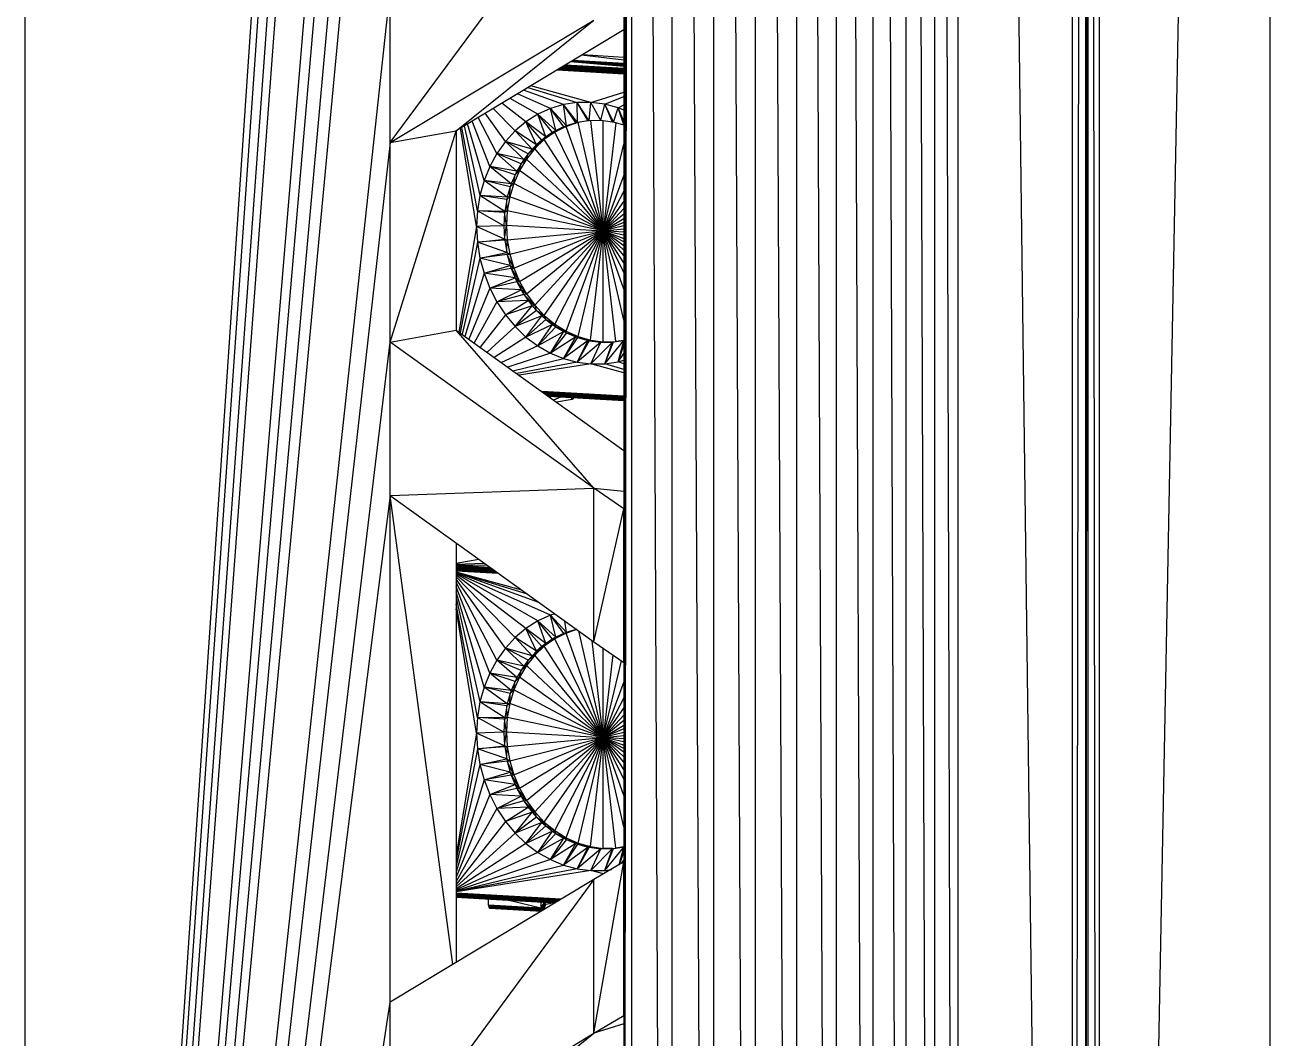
# Model space of a CAD drawing. Header units: millimetres. Extents: x -72 to 40, y 37 to 183.
# Drawn here: x 21.55 to 40.18, y 87.73 to 102.89 of the extents above; entities that cross this region are included whole.
import ezdxf

# ---------------------------------------------------------------- set-up
doc = ezdxf.new("R2010")
doc.units = ezdxf.units.MM
doc.layers.add('Shape2DView002', color=7, linetype='CONTINUOUS')

msp = doc.modelspace()

# ---------------------------------------------------------------- linework, layer by layer
at = {"layer": 'Shape2DView002'}
for p, q in [((40.182, 175.283), (37.622, 40.961)), ((40.182, 41.989), (40.182, 175.283)), ((37.418, 174.194), (37.225, 40.86)), ((37.456, 174.203), (37.418, 40.9)), ((37.418, 174.194), (37.418, 40.9)), ((37.622, 40.961), (37.456, 174.203)), ((37.456, 174.203), (37.456, 40.909)), ((37.622, 174.255), (37.622, 40.961)), ((37.225, 40.86), (37.225, 174.154)), ((35.516, 40.551), (35.516, 173.845)), ((37.225, 40.86), (35.516, 173.845)), ((30.514, 72.911), (30.632, 173.663)), ((30.632, 173.663), (30.514, 75.21)), ((30.632, 173.663), (30.514, 78.194)), ((30.632, 173.663), (30.514, 80.492)), ((30.632, 173.663), (30.514, 88.071)), ((30.632, 173.663), (30.514, 90.369)), ((30.632, 173.663), (30.514, 93.354)), ((30.632, 173.663), (30.514, 95.652)), ((30.632, 40.369), (30.632, 173.663)), ((31.235, 40.352), (30.632, 173.663)), ((31.235, 40.352), (31.235, 173.646)), ((31.858, 40.344), (31.235, 173.646)), ((31.858, 40.344), (31.858, 173.638)), ((32.485, 40.346), (31.858, 173.638)), ((32.485, 40.346), (32.485, 173.64)), ((33.102, 40.358), (32.485, 173.64)), ((33.102, 40.358), (33.102, 173.652)), ((33.692, 40.38), (33.102, 173.652)), ((33.692, 40.38), (33.692, 173.674)), ((34.241, 40.411), (33.692, 173.674)), ((34.241, 40.411), (34.241, 173.705)), ((34.736, 40.451), (34.241, 173.705)), ((34.736, 40.451), (34.736, 173.745)), ((35.165, 40.498), (34.736, 173.745)), ((35.165, 40.498), (35.165, 173.792)), ((35.516, 40.551), (35.165, 173.792)), ((21.552, 161.751), (21.552, 52.828)), ((21.552, 52.828), (27.019, 133.751)), ((21.552, 52.828), (27.019, 131.452)), ((21.552, 52.828), (27.019, 128.468)), ((27.019, 126.17), (21.552, 52.828)), ((27.019, 118.591), (21.552, 52.828)), ((27.019, 116.293), (21.552, 52.828)), ((21.552, 52.828), (27.019, 113.308)), ((21.552, 52.828), (27.019, 111.01)), ((27.019, 101.133), (30.064, 105.264)), ((21.552, 52.828), (27.019, 103.431)), ((27.019, 101.133), (27.019, 103.431)), ((30.514, 103.231), (30.514, 95.652)), ((27.019, 101.133), (30.064, 102.966)), ((28.006, 101.311), (30.064, 102.966)), ((30.514, 102.821), (28.006, 101.311)), ((29.611, 102.278), (30.514, 102.225)), ((29.614, 102.279), (30.514, 102.226)), ((29.619, 102.283), (30.514, 102.232)), ((29.622, 102.284), (30.514, 102.233)), ((29.624, 102.286), (30.514, 102.233)), ((29.629, 102.288), (30.514, 102.238)), ((29.631, 102.29), (30.514, 102.238)), ((29.632, 102.291), (30.514, 102.239)), ((29.636, 102.293), (30.514, 102.242)), ((29.637, 102.293), (30.514, 102.242)), ((29.638, 102.294), (30.514, 102.243)), ((29.64, 102.295), (30.514, 102.245)), ((29.64, 102.295), (30.514, 102.244)), ((30.514, 102.269), (29.714, 102.34)), ((30.514, 102.286), (29.723, 102.345)), ((29.734, 102.352), (30.514, 102.307)), ((30.514, 102.311), (29.748, 102.36)), ((30.514, 102.318), (29.752, 102.363)), ((30.514, 102.368), (29.881, 102.44)), ((29.895, 102.449), (30.514, 102.413)), ((29.514, 102.219), (30.514, 102.161)), ((29.523, 102.225), (30.514, 102.17)), ((29.532, 102.23), (30.514, 102.173)), ((29.54, 102.235), (30.514, 102.182)), ((29.55, 102.241), (30.514, 102.185)), ((29.558, 102.246), (30.514, 102.193)), ((29.567, 102.251), (30.514, 102.196)), ((29.575, 102.256), (30.514, 102.204)), ((29.583, 102.261), (30.514, 102.207)), ((29.59, 102.265), (30.514, 102.214)), ((29.598, 102.27), (30.514, 102.217)), ((29.604, 102.274), (30.514, 102.223)), ((29.611, 101.701), (29.011, 101.917)), ((29.078, 101.957), (29.814, 101.732)), ((30.021, 101.734), (29.119, 101.981)), ((29.049, 101.444), (28.686, 101.721)), ((29.226, 101.556), (28.81, 101.795)), ((29.414, 101.642), (28.921, 101.862)), ((29.814, 101.732), (29.611, 101.701)), ((30.021, 101.734), (29.814, 101.732)), ((29.822, 101.434), (29.814, 101.732)), ((29.979, 101.459), (29.814, 101.732)), ((29.994, 101.46), (29.814, 101.732)), ((29.994, 101.46), (30.021, 101.734)), ((30.021, 101.734), (30.514, 101.886)), ((30.169, 101.462), (30.021, 101.734)), ((30.227, 101.708), (30.021, 101.734)), ((30.227, 101.708), (30.514, 101.821)), ((28.74, 101.149), (28.439, 101.572)), ((28.886, 101.308), (28.559, 101.645)), ((29.226, 101.556), (29.049, 101.444)), ((29.414, 101.642), (29.226, 101.556)), ((29.345, 101.217), (29.226, 101.556)), ((29.444, 101.282), (29.226, 101.556)), ((29.495, 101.312), (29.226, 101.556)), ((29.611, 101.701), (29.414, 101.642)), ((29.495, 101.312), (29.414, 101.642)), ((29.614, 101.368), (29.414, 101.642)), ((29.654, 101.384), (29.414, 101.642)), ((29.654, 101.384), (29.611, 101.701)), ((29.793, 101.428), (29.611, 101.701)), ((29.822, 101.434), (29.611, 101.701)), ((30.169, 101.462), (30.227, 101.708)), ((30.343, 101.44), (30.227, 101.708)), ((30.358, 101.437), (30.227, 101.708)), ((30.43, 101.653), (30.227, 101.708)), ((30.358, 101.437), (30.43, 101.653)), ((30.43, 101.653), (30.514, 101.7)), ((30.514, 101.399), (30.43, 101.653)), ((30.514, 101.455), (30.43, 101.653)), ((30.514, 101.619), (30.43, 101.653)), ((28.31, 99.877), (28.069, 101.349)), ((28.322, 100.112), (28.089, 101.361)), ((28.123, 101.382), (28.36, 100.342)), ((28.421, 100.564), (28.174, 101.412)), ((28.506, 100.775), (28.243, 101.454)), ((28.613, 100.971), (28.332, 101.508)), ((29.049, 101.444), (28.886, 101.308)), ((29.207, 101.101), (29.049, 101.444)), ((29.286, 101.171), (29.049, 101.444)), ((29.345, 101.217), (29.049, 101.444)), ((29.651, 101.375), (29.481, 101.289)), ((29.614, 101.368), (29.481, 101.289)), ((29.614, 101.368), (29.495, 101.312)), ((29.654, 101.384), (29.614, 101.368)), ((29.651, 101.375), (29.614, 101.368)), ((29.83, 101.434), (29.651, 101.375)), ((29.651, 101.375), (29.793, 101.428)), ((29.651, 101.375), (29.654, 101.384)), ((30.206, 99.811), (29.651, 101.375)), ((29.793, 101.428), (29.654, 101.384)), ((29.83, 101.434), (29.793, 101.428)), ((29.822, 101.434), (29.793, 101.428)), ((29.979, 101.459), (29.822, 101.434)), ((29.83, 101.434), (29.822, 101.434)), ((29.944, 101.454), (29.83, 101.434)), ((30.206, 99.811), (29.83, 101.434)), ((29.994, 101.46), (29.979, 101.459)), ((30.169, 101.462), (29.994, 101.46)), ((30.206, 99.811), (30.017, 101.461)), ((30.343, 101.44), (30.169, 101.462)), ((30.206, 99.811), (30.206, 101.458)), ((30.393, 101.428), (30.206, 99.811)), ((30.358, 101.437), (30.343, 101.44)), ((30.514, 101.394), (30.358, 101.437)), ((27.019, 101.133), (28.006, 101.311)), ((27.019, 98.149), (28.006, 101.311)), ((28.006, 101.311), (28.006, 98.327)), ((28.886, 101.308), (28.74, 101.149)), ((29.143, 101.036), (28.886, 101.308)), ((29.207, 101.101), (28.886, 101.308)), ((29.323, 101.178), (29.18, 101.043)), ((29.286, 101.171), (29.18, 101.043)), ((29.286, 101.171), (29.207, 101.101)), ((29.345, 101.217), (29.286, 101.171)), ((29.323, 101.178), (29.286, 101.171)), ((29.481, 101.289), (29.323, 101.178)), ((29.444, 101.282), (29.323, 101.178)), ((29.323, 101.178), (29.345, 101.217)), ((30.206, 99.811), (29.323, 101.178)), ((29.444, 101.282), (29.345, 101.217)), ((29.495, 101.312), (29.444, 101.282)), ((29.481, 101.289), (29.444, 101.282)), ((29.481, 101.289), (29.495, 101.312)), ((30.206, 99.811), (29.481, 101.289)), ((27.019, 101.133), (21.552, 52.828)), ((27.019, 98.149), (27.019, 101.133)), ((28.74, 101.149), (28.613, 100.971)), ((29.018, 100.881), (28.74, 101.149)), ((29.083, 100.967), (28.74, 101.149)), ((29.143, 101.036), (28.74, 101.149)), ((29.18, 101.043), (29.055, 100.887)), ((29.18, 101.043), (29.083, 100.967)), ((29.143, 101.036), (29.083, 100.967)), ((29.207, 101.101), (29.143, 101.036)), ((29.18, 101.043), (29.143, 101.036)), ((29.18, 101.043), (29.207, 101.101)), ((30.206, 99.811), (29.18, 101.043)), ((30.206, 99.811), (30.514, 101.109)), ((28.613, 100.971), (28.506, 100.775)), ((28.913, 100.706), (28.613, 100.971)), ((28.975, 100.816), (28.613, 100.971)), ((29.018, 100.881), (28.613, 100.971)), ((28.975, 100.816), (28.913, 100.706)), ((29.055, 100.887), (28.95, 100.713)), ((28.95, 100.713), (28.975, 100.816)), ((29.055, 100.887), (28.975, 100.816)), ((29.018, 100.881), (28.975, 100.816)), ((29.083, 100.967), (29.018, 100.881)), ((29.055, 100.887), (29.018, 100.881)), ((29.055, 100.887), (29.083, 100.967)), ((30.206, 99.811), (29.055, 100.887)), ((28.506, 100.775), (28.421, 100.564)), ((28.829, 100.517), (28.506, 100.775)), ((28.885, 100.65), (28.506, 100.775)), ((28.913, 100.706), (28.506, 100.775)), ((28.885, 100.65), (28.829, 100.517)), ((28.95, 100.713), (28.866, 100.523)), ((28.866, 100.523), (28.885, 100.65)), ((28.95, 100.713), (28.885, 100.65)), ((28.913, 100.706), (28.885, 100.65)), ((28.95, 100.713), (28.913, 100.706)), ((30.206, 99.811), (28.95, 100.713)), ((30.514, 100.644), (30.206, 99.811)), ((28.421, 100.564), (28.36, 100.342)), ((28.768, 100.315), (28.421, 100.564)), ((28.813, 100.471), (28.421, 100.564)), ((28.829, 100.517), (28.421, 100.564)), ((28.813, 100.471), (28.768, 100.315)), ((28.866, 100.523), (28.805, 100.322)), ((28.805, 100.322), (28.813, 100.471)), ((28.866, 100.523), (28.813, 100.471)), ((28.829, 100.517), (28.813, 100.471)), ((28.866, 100.523), (28.829, 100.517)), ((30.206, 99.811), (28.866, 100.523)), ((28.36, 100.342), (28.322, 100.112)), ((28.731, 100.104), (28.36, 100.342)), ((28.761, 100.283), (28.36, 100.342)), ((28.768, 100.315), (28.36, 100.342)), ((28.761, 100.283), (28.731, 100.104)), ((28.805, 100.322), (28.761, 100.283)), ((28.768, 100.315), (28.761, 100.283)), ((28.768, 100.111), (28.761, 100.283)), ((28.805, 100.322), (28.768, 100.111)), ((28.805, 100.322), (28.768, 100.315)), ((30.206, 99.811), (28.805, 100.322)), ((30.514, 100.404), (30.206, 99.811)), ((30.206, 99.811), (30.514, 100.253)), ((28.322, 100.112), (28.31, 99.877)), ((28.719, 99.889), (28.322, 100.112)), ((28.729, 100.088), (28.322, 100.112)), ((28.731, 100.104), (28.322, 100.112)), ((28.729, 100.088), (28.719, 99.889)), ((28.768, 100.111), (28.729, 100.088)), ((28.731, 100.104), (28.729, 100.088)), ((28.756, 99.895), (28.729, 100.088)), ((28.768, 100.111), (28.731, 100.104)), ((28.768, 100.111), (28.756, 99.895)), ((30.206, 99.811), (28.768, 100.111)), ((30.514, 100.146), (30.206, 99.811)), ((30.514, 100.064), (30.206, 99.811)), ((28.31, 99.877), (28.046, 98.298)), ((28.719, 99.889), (28.31, 99.877)), ((28.31, 99.877), (28.322, 99.641)), ((28.729, 99.688), (28.31, 99.877)), ((28.756, 99.895), (28.719, 99.889)), ((28.719, 99.889), (28.729, 99.688)), ((28.729, 99.688), (28.756, 99.895)), ((28.756, 99.895), (30.206, 99.811)), ((28.756, 99.895), (28.768, 99.678)), ((30.206, 99.811), (30.514, 99.997)), ((30.514, 99.939), (30.206, 99.811)), ((30.514, 99.888), (30.206, 99.811)), ((28.322, 99.641), (28.729, 99.688)), ((28.731, 99.672), (28.322, 99.641)), ((28.729, 99.688), (28.768, 99.678)), ((28.729, 99.688), (28.731, 99.672)), ((28.731, 99.672), (28.768, 99.678)), ((28.731, 99.672), (28.761, 99.49)), ((28.761, 99.49), (28.768, 99.678)), ((28.768, 99.678), (30.206, 99.811)), ((28.768, 99.678), (28.805, 99.463)), ((28.805, 99.463), (30.206, 99.811)), ((28.866, 99.255), (30.206, 99.811)), ((28.95, 99.055), (30.206, 99.811)), ((29.055, 98.869), (30.206, 99.811)), ((29.18, 98.698), (30.206, 99.811)), ((29.323, 98.547), (30.206, 99.811)), ((29.481, 98.418), (30.206, 99.811)), ((29.651, 98.312), (30.206, 99.811)), ((29.83, 98.232), (30.206, 99.811)), ((30.016, 98.178), (30.206, 99.811)), ((30.206, 99.811), (30.514, 99.84)), ((30.206, 98.153), (30.206, 99.811)), ((30.395, 98.156), (30.206, 99.811)), ((30.206, 99.811), (30.514, 99.699)), ((30.514, 99.747), (30.206, 99.811)), ((30.514, 99.793), (30.206, 99.811)), ((30.206, 99.811), (30.514, 99.523)), ((30.514, 99.59), (30.206, 99.811)), ((30.514, 99.647), (30.206, 99.811)), ((30.206, 99.811), (30.514, 99.182)), ((30.514, 99.334), (30.206, 99.811)), ((30.514, 99.441), (30.206, 99.811)), ((30.514, 98.477), (30.206, 99.811)), ((30.514, 98.942), (30.206, 99.811)), ((28.322, 99.641), (28.063, 98.285)), ((28.322, 99.641), (28.36, 99.406)), ((28.761, 99.49), (28.322, 99.641)), ((28.36, 99.406), (28.761, 99.49)), ((28.761, 99.49), (28.805, 99.463)), ((28.761, 99.49), (28.768, 99.457)), ((28.36, 99.406), (28.093, 98.264)), ((28.768, 99.457), (28.36, 99.406)), ((28.36, 99.406), (28.421, 99.177)), ((28.813, 99.295), (28.36, 99.406)), ((28.768, 99.457), (28.805, 99.463)), ((28.768, 99.457), (28.813, 99.295)), ((28.866, 99.255), (28.768, 99.457)), ((28.805, 99.463), (28.866, 99.255)), ((28.421, 99.177), (28.136, 98.233)), ((28.421, 99.177), (28.813, 99.295)), ((28.829, 99.248), (28.421, 99.177)), ((28.421, 99.177), (28.506, 98.957)), ((28.885, 99.109), (28.421, 99.177)), ((28.813, 99.295), (28.866, 99.255)), ((28.813, 99.295), (28.829, 99.248)), ((28.829, 99.248), (28.866, 99.255)), ((28.829, 99.248), (28.95, 99.055)), ((28.829, 99.248), (28.885, 99.109)), ((28.866, 99.255), (28.95, 99.055)), ((28.506, 98.957), (28.196, 98.191)), ((28.506, 98.957), (28.885, 99.109)), ((28.913, 99.048), (28.506, 98.957)), ((28.506, 98.957), (28.613, 98.748)), ((28.975, 98.932), (28.506, 98.957)), ((28.613, 98.748), (28.975, 98.932)), ((28.885, 99.109), (28.95, 99.055)), ((28.885, 99.109), (28.913, 99.048)), ((28.913, 99.048), (28.95, 99.055)), ((28.913, 99.048), (29.055, 98.869)), ((28.913, 99.048), (28.975, 98.932)), ((28.95, 99.055), (29.055, 98.869)), ((28.975, 98.932), (29.055, 98.869)), ((28.975, 98.932), (29.018, 98.862)), ((28.613, 98.748), (28.272, 98.136)), ((29.018, 98.862), (28.613, 98.748)), ((29.083, 98.768), (28.613, 98.748)), ((28.613, 98.748), (28.74, 98.555)), ((28.74, 98.555), (29.083, 98.768)), ((29.018, 98.862), (29.055, 98.869)), ((29.018, 98.862), (29.18, 98.698)), ((29.018, 98.862), (29.083, 98.768)), ((29.055, 98.869), (29.18, 98.698)), ((29.083, 98.768), (29.18, 98.698)), ((29.083, 98.768), (29.143, 98.692)), ((28.74, 98.555), (28.363, 98.07)), ((29.143, 98.692), (28.74, 98.555)), ((28.74, 98.555), (28.886, 98.379)), ((28.886, 98.379), (29.143, 98.692)), ((29.207, 98.619), (28.886, 98.379)), ((29.143, 98.692), (29.18, 98.698)), ((29.143, 98.692), (29.207, 98.619)), ((29.18, 98.698), (29.323, 98.547)), ((29.207, 98.619), (29.18, 98.698)), ((29.207, 98.619), (29.323, 98.547)), ((29.207, 98.619), (29.286, 98.54)), ((28.886, 98.379), (28.467, 97.996)), ((29.286, 98.54), (28.886, 98.379)), ((28.886, 98.379), (29.049, 98.224)), ((29.049, 98.224), (29.286, 98.54)), ((29.345, 98.488), (29.049, 98.224)), ((29.444, 98.411), (29.049, 98.224)), ((29.226, 98.092), (29.444, 98.411)), ((29.495, 98.376), (29.226, 98.092)), ((29.286, 98.54), (29.323, 98.547)), ((29.286, 98.54), (29.345, 98.488)), ((29.323, 98.547), (29.481, 98.418)), ((29.345, 98.488), (29.323, 98.547)), ((29.345, 98.488), (29.481, 98.418)), ((29.345, 98.488), (29.444, 98.411)), ((29.444, 98.411), (29.481, 98.418)), ((29.444, 98.411), (29.495, 98.376)), ((29.481, 98.418), (29.651, 98.312)), ((29.495, 98.376), (29.481, 98.418)), ((29.495, 98.376), (29.651, 98.312)), ((29.495, 98.376), (29.614, 98.305)), ((27.019, 98.149), (28.006, 98.327)), ((28.006, 98.327), (30.514, 96.525)), ((30.064, 95.962), (28.006, 98.327)), ((29.049, 98.224), (28.575, 97.918)), ((29.049, 98.224), (29.226, 98.092)), ((29.614, 98.305), (29.226, 98.092)), ((29.414, 97.984), (29.614, 98.305)), ((29.654, 98.284), (29.414, 97.984)), ((29.793, 98.225), (29.414, 97.984)), ((29.611, 97.902), (29.793, 98.225)), ((29.822, 98.215), (29.611, 97.902)), ((29.614, 98.305), (29.651, 98.312)), ((29.614, 98.305), (29.654, 98.284)), ((29.651, 98.312), (29.83, 98.232)), ((29.654, 98.284), (29.651, 98.312)), ((29.654, 98.284), (29.83, 98.232)), ((29.654, 98.284), (29.793, 98.225)), ((29.793, 98.225), (29.83, 98.232)), ((29.793, 98.225), (29.822, 98.215)), ((29.822, 98.215), (29.83, 98.232)), ((29.822, 98.215), (30.016, 98.178)), ((29.822, 98.215), (29.979, 98.172)), ((29.83, 98.232), (30.016, 98.178)), ((29.979, 98.172), (30.016, 98.178)), ((29.994, 98.169), (30.016, 98.178)), ((30.016, 98.178), (30.206, 98.153)), ((21.552, 52.828), (27.019, 98.149)), ((27.019, 95.85), (27.019, 98.149)), ((30.064, 95.962), (27.019, 98.149)), ((29.226, 98.092), (28.681, 97.842)), ((29.226, 98.092), (29.414, 97.984)), ((29.979, 98.172), (29.611, 97.902)), ((29.814, 97.848), (29.979, 98.172)), ((29.994, 98.169), (29.814, 97.848)), ((30.169, 98.147), (29.814, 97.848)), ((29.979, 98.172), (29.994, 98.169)), ((29.994, 98.169), (30.206, 98.153)), ((29.994, 98.169), (30.169, 98.147)), ((30.343, 98.148), (30.021, 97.821)), ((30.021, 97.821), (30.169, 98.147)), ((30.169, 98.147), (30.206, 98.153)), ((30.169, 98.147), (30.343, 98.148)), ((30.206, 98.153), (30.395, 98.156)), ((30.343, 98.148), (30.206, 98.153)), ((30.227, 97.824), (30.514, 98.173)), ((30.227, 97.824), (30.358, 98.15)), ((30.227, 97.824), (30.343, 98.148)), ((30.343, 98.148), (30.395, 98.156)), ((30.343, 98.148), (30.358, 98.15)), ((30.358, 98.15), (30.514, 98.174)), ((30.358, 98.15), (30.395, 98.156)), ((30.395, 98.156), (30.514, 98.177)), ((30.514, 98.174), (30.395, 98.156)), ((30.43, 97.854), (30.514, 98.169)), ((30.43, 97.854), (30.514, 98.095)), ((29.414, 97.984), (28.776, 97.773)), ((28.854, 97.718), (29.611, 97.902)), ((29.814, 97.848), (28.911, 97.677)), ((30.021, 97.821), (28.946, 97.652)), ((29.414, 97.984), (29.611, 97.902)), ((29.611, 97.902), (29.814, 97.848)), ((29.814, 97.848), (30.021, 97.821)), ((30.021, 97.821), (30.227, 97.824)), ((30.514, 97.686), (30.021, 97.821)), ((30.227, 97.824), (30.43, 97.854)), ((30.514, 97.736), (30.227, 97.824)), ((30.43, 97.854), (30.514, 97.977)), ((30.43, 97.854), (30.514, 97.879)), ((30.514, 97.824), (30.43, 97.854)), ((30.514, 97.337), (29.285, 97.408)), ((30.514, 97.332), (29.296, 97.4)), ((30.514, 97.325), (29.302, 97.396)), ((30.514, 97.321), (29.313, 97.388)), ((30.514, 97.314), (29.319, 97.384)), ((30.514, 97.31), (29.329, 97.376)), ((30.514, 97.304), (29.334, 97.372)), ((30.514, 97.3), (29.344, 97.366)), ((30.514, 97.295), (29.348, 97.362)), ((30.514, 97.292), (29.356, 97.357)), ((30.514, 97.287), (29.361, 97.354)), ((30.514, 97.284), (29.367, 97.349)), ((30.514, 97.28), (29.371, 97.347)), ((30.514, 97.279), (29.373, 97.345)), ((30.514, 97.277), (29.375, 97.344)), ((30.514, 97.277), (29.377, 97.342)), ((30.514, 97.275), (29.378, 97.341)), ((30.514, 97.274), (29.38, 97.34)), ((30.514, 97.273), (29.381, 97.339)), ((30.514, 97.273), (29.382, 97.338)), ((30.514, 97.272), (29.383, 97.338)), ((30.514, 97.271), (29.384, 97.337)), ((30.514, 97.272), (29.384, 97.337)), ((30.514, 97.271), (29.385, 97.336)), ((30.514, 97.271), (29.385, 97.336)), ((30.514, 97.271), (29.385, 97.336)), ((30.514, 97.271), (29.385, 97.336)), ((29.396, 97.328), (29.428, 97.334)), ((29.564, 97.326), (29.461, 97.281)), ((29.741, 97.291), (29.507, 97.248)), ((29.741, 97.291), (29.728, 97.316)), ((29.741, 97.291), (29.729, 97.316)), ((29.741, 97.291), (29.73, 97.316)), ((29.741, 97.291), (29.732, 97.316)), ((29.741, 97.291), (29.733, 97.316)), ((29.745, 97.292), (29.736, 97.316)), ((29.745, 97.292), (29.737, 97.316)), ((29.749, 97.295), (29.741, 97.315)), ((29.745, 97.292), (29.741, 97.291)), ((29.745, 97.315), (29.753, 97.298)), ((29.749, 97.295), (29.745, 97.292)), ((29.753, 97.298), (29.749, 97.295)), ((29.756, 97.303), (29.75, 97.315)), ((29.756, 97.303), (29.753, 97.298)), ((29.759, 97.309), (29.756, 97.315)), ((29.759, 97.309), (29.756, 97.303)), ((29.761, 97.314), (29.759, 97.309)), ((27.019, 95.85), (30.064, 95.962)), ((30.064, 93.663), (30.064, 95.962)), ((30.514, 95.652), (30.064, 95.962)), ((30.064, 95.962), (30.514, 95.919)), ((27.019, 95.85), (21.552, 52.828)), ((27.019, 88.272), (27.019, 95.85)), ((27.019, 95.85), (30.064, 93.663)), ((27.954, 88.835), (27.019, 95.85)), ((30.064, 93.663), (30.514, 95.652)), ((30.514, 93.354), (30.514, 95.652)), ((28.006, 95.141), (28.006, 88.866)), ((28.006, 94.84), (28.341, 94.901)), ((28.006, 94.823), (28.423, 94.841)), ((28.006, 94.816), (28.467, 94.81)), ((28.006, 94.811), (28.507, 94.782)), ((28.006, 94.81), (28.508, 94.781)), ((28.006, 94.81), (28.509, 94.78)), ((28.006, 94.808), (28.51, 94.779)), ((28.006, 94.807), (28.512, 94.777)), ((28.006, 94.806), (28.514, 94.777)), ((28.006, 94.804), (28.516, 94.775)), ((28.006, 94.802), (28.52, 94.772)), ((28.006, 94.801), (28.521, 94.771)), ((28.006, 94.798), (28.525, 94.768)), ((28.006, 94.795), (28.529, 94.765)), ((28.006, 94.795), (28.532, 94.764)), ((28.006, 94.791), (28.536, 94.76)), ((28.006, 94.783), (28.547, 94.753)), ((28.006, 94.783), (28.549, 94.751)), ((28.006, 94.773), (28.561, 94.742)), ((28.006, 94.773), (28.564, 94.74)), ((28.006, 94.762), (28.577, 94.731)), ((28.006, 94.762), (28.58, 94.729)), ((28.006, 94.751), (28.594, 94.719)), ((28.006, 94.751), (28.598, 94.716)), ((28.006, 94.739), (28.612, 94.706)), ((28.006, 94.739), (28.615, 94.704)), ((28.006, 94.728), (28.629, 94.693)), ((28.006, 94.727), (28.633, 94.691)), ((28.985, 94.438), (28.006, 94.707)), ((28.006, 94.704), (29.065, 94.381)), ((29.24, 94.254), (28.006, 94.699)), ((29.414, 94.062), (28.006, 94.691)), ((29.226, 93.976), (28.006, 94.678)), ((29.049, 93.864), (28.006, 94.661)), ((28.886, 93.728), (28.006, 94.635)), ((28.74, 93.57), (28.006, 94.6)), ((28.613, 93.391), (28.006, 94.552)), ((28.506, 93.195), (28.006, 94.488)), ((28.421, 92.985), (28.006, 94.409)), ((28.006, 94.318), (28.36, 92.763)), ((28.322, 92.532), (28.006, 94.227)), ((28.31, 92.297), (28.006, 94.155)), ((29.48, 94.082), (29.414, 94.062)), ((29.226, 93.976), (29.049, 93.864)), ((29.414, 94.062), (29.226, 93.976)), ((29.345, 93.637), (29.226, 93.976)), ((29.444, 93.702), (29.226, 93.976)), ((29.495, 93.732), (29.226, 93.976)), ((29.495, 93.732), (29.414, 94.062)), ((29.614, 93.789), (29.414, 94.062)), ((29.654, 93.805), (29.414, 94.062)), ((29.654, 93.805), (29.631, 93.974)), ((28.886, 93.728), (28.74, 93.57)), ((29.049, 93.864), (28.886, 93.728)), ((29.143, 93.456), (28.886, 93.728)), ((29.207, 93.521), (28.886, 93.728)), ((29.207, 93.521), (29.049, 93.864)), ((29.286, 93.591), (29.049, 93.864)), ((29.345, 93.637), (29.049, 93.864)), ((29.481, 93.709), (29.323, 93.598)), ((29.495, 93.732), (29.444, 93.702)), ((29.481, 93.709), (29.444, 93.702)), ((29.651, 93.795), (29.481, 93.709)), ((29.614, 93.789), (29.481, 93.709)), ((29.481, 93.709), (29.495, 93.732)), ((30.206, 92.231), (29.481, 93.709)), ((29.614, 93.789), (29.495, 93.732)), ((29.654, 93.805), (29.614, 93.789)), ((29.651, 93.795), (29.614, 93.789)), ((29.651, 93.795), (29.793, 93.848)), ((29.808, 93.847), (29.651, 93.795)), ((29.651, 93.795), (29.654, 93.805)), ((30.206, 92.231), (29.651, 93.795)), ((29.793, 93.848), (29.654, 93.805)), ((29.793, 93.848), (29.781, 93.866)), ((29.804, 93.85), (29.793, 93.848)), ((29.803, 93.85), (29.793, 93.848)), ((30.206, 92.231), (29.837, 93.826)), ((28.74, 93.57), (28.613, 93.391)), ((29.018, 93.301), (28.74, 93.57)), ((29.083, 93.387), (28.74, 93.57)), ((29.143, 93.456), (28.74, 93.57)), ((29.207, 93.521), (29.143, 93.456)), ((29.323, 93.598), (29.18, 93.463)), ((29.286, 93.591), (29.18, 93.463)), ((29.18, 93.463), (29.207, 93.521)), ((29.286, 93.591), (29.207, 93.521)), ((29.345, 93.637), (29.286, 93.591)), ((29.323, 93.598), (29.286, 93.591)), ((29.444, 93.702), (29.323, 93.598)), ((29.323, 93.598), (29.345, 93.637)), ((30.206, 92.231), (29.323, 93.598)), ((29.444, 93.702), (29.345, 93.637)), ((30.206, 92.231), (30.04, 93.68)), ((30.064, 93.663), (30.514, 93.354)), ((30.206, 92.231), (30.206, 93.566)), ((28.613, 93.391), (28.506, 93.195)), ((28.913, 93.127), (28.613, 93.391)), ((28.975, 93.236), (28.613, 93.391)), ((29.018, 93.301), (28.613, 93.391)), ((29.083, 93.387), (29.018, 93.301)), ((29.18, 93.463), (29.055, 93.307)), ((29.055, 93.307), (29.083, 93.387)), ((29.18, 93.463), (29.083, 93.387)), ((29.143, 93.456), (29.083, 93.387)), ((29.18, 93.463), (29.143, 93.456)), ((30.206, 92.231), (29.18, 93.463)), ((30.349, 93.467), (30.206, 92.231)), ((30.206, 92.231), (30.478, 93.378)), ((30.514, 93.354), (30.514, 90.369)), ((28.506, 93.195), (28.421, 92.985)), ((28.829, 92.937), (28.506, 93.195)), ((28.885, 93.07), (28.506, 93.195)), ((28.913, 93.127), (28.506, 93.195)), ((28.975, 93.236), (28.913, 93.127)), ((29.055, 93.307), (28.95, 93.133)), ((28.95, 93.133), (28.975, 93.236)), ((29.055, 93.307), (28.975, 93.236)), ((29.018, 93.301), (28.975, 93.236)), ((29.055, 93.307), (29.018, 93.301)), ((30.206, 92.231), (29.055, 93.307)), ((28.421, 92.985), (28.36, 92.763)), ((28.768, 92.735), (28.421, 92.985)), ((28.813, 92.891), (28.421, 92.985)), ((28.829, 92.937), (28.421, 92.985)), ((28.885, 93.07), (28.829, 92.937)), ((28.95, 93.133), (28.866, 92.944)), ((28.866, 92.944), (28.885, 93.07)), ((28.95, 93.133), (28.885, 93.07)), ((28.913, 93.127), (28.885, 93.07)), ((28.95, 93.133), (28.913, 93.127)), ((30.206, 92.231), (28.95, 93.133)), ((30.514, 93.065), (30.206, 92.231)), ((28.813, 92.891), (28.768, 92.735)), ((28.866, 92.944), (28.805, 92.742)), ((28.805, 92.742), (28.813, 92.891)), ((28.866, 92.944), (28.813, 92.891)), ((28.829, 92.937), (28.813, 92.891)), ((28.866, 92.944), (28.829, 92.937)), ((30.206, 92.231), (28.866, 92.944)), ((30.514, 92.824), (30.206, 92.231)), ((28.36, 92.763), (28.322, 92.532)), ((28.731, 92.525), (28.36, 92.763)), ((28.761, 92.703), (28.36, 92.763)), ((28.768, 92.735), (28.36, 92.763)), ((28.761, 92.703), (28.731, 92.525)), ((28.805, 92.742), (28.761, 92.703)), ((28.768, 92.735), (28.761, 92.703)), ((28.768, 92.531), (28.761, 92.703)), ((28.805, 92.742), (28.768, 92.531)), ((28.805, 92.742), (28.768, 92.735)), ((30.206, 92.231), (28.805, 92.742)), ((30.206, 92.231), (30.514, 92.673)), ((28.322, 92.532), (28.31, 92.297)), ((28.719, 92.309), (28.322, 92.532)), ((28.729, 92.508), (28.322, 92.532)), ((28.731, 92.525), (28.322, 92.532)), ((28.729, 92.508), (28.719, 92.309)), ((28.768, 92.531), (28.729, 92.508)), ((28.731, 92.525), (28.729, 92.508)), ((28.756, 92.316), (28.729, 92.508)), ((28.768, 92.531), (28.731, 92.525)), ((28.768, 92.531), (28.756, 92.316)), ((30.206, 92.231), (28.768, 92.531)), ((30.514, 92.566), (30.206, 92.231)), ((30.514, 92.484), (30.206, 92.231)), ((30.206, 92.231), (30.514, 92.417)), ((28.31, 92.297), (28.006, 90.474)), ((28.719, 92.309), (28.31, 92.297)), ((28.31, 92.297), (28.322, 92.061)), ((28.729, 92.108), (28.31, 92.297)), ((28.756, 92.316), (28.719, 92.309)), ((28.719, 92.309), (28.729, 92.108)), ((28.729, 92.108), (28.756, 92.316)), ((28.756, 92.316), (30.206, 92.231)), ((28.756, 92.316), (28.768, 92.098)), ((28.768, 92.098), (30.206, 92.231)), ((28.805, 91.884), (30.206, 92.231)), ((28.866, 91.675), (30.206, 92.231)), ((28.95, 91.475), (30.206, 92.231)), ((29.055, 91.289), (30.206, 92.231)), ((29.18, 91.119), (30.206, 92.231)), ((29.323, 90.967), (30.206, 92.231)), ((29.481, 90.838), (30.206, 92.231)), ((29.651, 90.732), (30.206, 92.231)), ((29.83, 90.652), (30.206, 92.231)), ((30.016, 90.599), (30.206, 92.231)), ((30.514, 92.359), (30.206, 92.231)), ((30.514, 92.308), (30.206, 92.231)), ((30.206, 92.231), (30.514, 92.26)), ((30.206, 90.573), (30.206, 92.231)), ((30.395, 90.577), (30.206, 92.231)), ((30.206, 92.231), (30.514, 92.119)), ((30.514, 92.167), (30.206, 92.231)), ((30.514, 92.213), (30.206, 92.231)), ((30.206, 92.231), (30.514, 91.943)), ((30.514, 92.01), (30.206, 92.231)), ((30.514, 92.067), (30.206, 92.231)), ((30.206, 92.231), (30.514, 91.603)), ((30.514, 91.754), (30.206, 92.231)), ((30.514, 91.861), (30.206, 92.231)), ((30.514, 90.897), (30.206, 92.231)), ((30.514, 91.362), (30.206, 92.231)), ((28.322, 92.061), (28.006, 90.403)), ((28.322, 92.061), (28.729, 92.108)), ((28.731, 92.092), (28.322, 92.061)), ((28.322, 92.061), (28.36, 91.826)), ((28.761, 91.91), (28.322, 92.061)), ((28.729, 92.108), (28.768, 92.098)), ((28.729, 92.108), (28.731, 92.092)), ((28.731, 92.092), (28.768, 92.098)), ((28.731, 92.092), (28.761, 91.91)), ((28.761, 91.91), (28.768, 92.098)), ((28.768, 92.098), (28.805, 91.884)), ((28.36, 91.826), (28.761, 91.91)), ((28.768, 91.877), (28.36, 91.826)), ((28.761, 91.91), (28.805, 91.884)), ((28.761, 91.91), (28.768, 91.877)), ((28.768, 91.877), (28.805, 91.884)), ((28.768, 91.877), (28.813, 91.715)), ((28.866, 91.675), (28.768, 91.877)), ((28.805, 91.884), (28.866, 91.675)), ((28.36, 91.826), (28.006, 90.312)), ((28.36, 91.826), (28.421, 91.597)), ((28.813, 91.715), (28.36, 91.826)), ((28.421, 91.597), (28.813, 91.715)), ((28.829, 91.668), (28.421, 91.597)), ((28.813, 91.715), (28.866, 91.675)), ((28.813, 91.715), (28.829, 91.668)), ((28.829, 91.668), (28.866, 91.675)), ((28.829, 91.668), (28.95, 91.475)), ((28.829, 91.668), (28.885, 91.529)), ((28.866, 91.675), (28.95, 91.475)), ((28.421, 91.597), (28.006, 90.221)), ((28.421, 91.597), (28.506, 91.377)), ((28.885, 91.529), (28.421, 91.597)), ((28.506, 91.377), (28.885, 91.529)), ((28.885, 91.529), (28.95, 91.475)), ((28.885, 91.529), (28.913, 91.469)), ((28.913, 91.469), (28.95, 91.475)), ((28.95, 91.475), (29.055, 91.289)), ((28.506, 91.377), (28.006, 90.142)), ((28.913, 91.469), (28.506, 91.377)), ((28.506, 91.377), (28.613, 91.168)), ((28.975, 91.352), (28.506, 91.377)), ((28.613, 91.168), (28.975, 91.352)), ((28.913, 91.469), (29.055, 91.289)), ((28.913, 91.469), (28.975, 91.352)), ((28.975, 91.352), (29.055, 91.289)), ((28.975, 91.352), (29.018, 91.282)), ((29.018, 91.282), (29.055, 91.289)), ((29.055, 91.289), (29.18, 91.119)), ((28.613, 91.168), (28.006, 90.078)), ((29.018, 91.282), (28.613, 91.168)), ((29.083, 91.188), (28.613, 91.168)), ((28.613, 91.168), (28.74, 90.975)), ((28.74, 90.975), (29.083, 91.188)), ((29.143, 91.112), (28.74, 90.975)), ((28.886, 90.799), (29.143, 91.112)), ((29.018, 91.282), (29.18, 91.119)), ((29.018, 91.282), (29.083, 91.188)), ((29.083, 91.188), (29.18, 91.119)), ((29.083, 91.188), (29.143, 91.112)), ((29.143, 91.112), (29.18, 91.119)), ((29.143, 91.112), (29.207, 91.04)), ((29.18, 91.119), (29.323, 90.967)), ((29.207, 91.04), (29.18, 91.119)), ((28.74, 90.975), (28.006, 90.03)), ((28.74, 90.975), (28.886, 90.799)), ((29.207, 91.04), (28.886, 90.799)), ((29.286, 90.961), (28.886, 90.799)), ((29.049, 90.644), (29.286, 90.961)), ((29.207, 91.04), (29.323, 90.967)), ((29.207, 91.04), (29.286, 90.961)), ((29.286, 90.961), (29.323, 90.967)), ((29.286, 90.961), (29.345, 90.908)), ((29.323, 90.967), (29.481, 90.838)), ((29.345, 90.908), (29.323, 90.967)), ((28.886, 90.799), (28.006, 89.995)), ((28.886, 90.799), (29.049, 90.644)), ((29.345, 90.908), (29.049, 90.644)), ((29.444, 90.831), (29.049, 90.644)), ((29.226, 90.512), (29.444, 90.831)), ((29.495, 90.796), (29.226, 90.512)), ((29.345, 90.908), (29.481, 90.838)), ((29.345, 90.908), (29.444, 90.831)), ((29.444, 90.831), (29.481, 90.838)), ((29.444, 90.831), (29.495, 90.796)), ((29.481, 90.838), (29.651, 90.732)), ((29.495, 90.796), (29.481, 90.838)), ((29.495, 90.796), (29.651, 90.732)), ((29.495, 90.796), (29.614, 90.725)), ((29.614, 90.725), (29.651, 90.732)), ((29.651, 90.732), (29.83, 90.652)), ((29.654, 90.704), (29.651, 90.732)), ((29.049, 90.644), (28.006, 89.969)), ((29.049, 90.644), (29.226, 90.512)), ((29.614, 90.725), (29.226, 90.512)), ((29.414, 90.404), (29.614, 90.725)), ((29.654, 90.704), (29.414, 90.404)), ((29.793, 90.645), (29.414, 90.404)), ((29.611, 90.322), (29.793, 90.645)), ((29.822, 90.635), (29.611, 90.322)), ((29.979, 90.592), (29.611, 90.322)), ((29.614, 90.725), (29.654, 90.704)), ((29.654, 90.704), (29.83, 90.652)), ((29.654, 90.704), (29.793, 90.645)), ((29.793, 90.645), (29.83, 90.652)), ((29.793, 90.645), (29.822, 90.635)), ((29.814, 90.268), (29.979, 90.592)), ((29.994, 90.589), (29.814, 90.268)), ((30.169, 90.567), (29.814, 90.268)), ((29.822, 90.635), (29.83, 90.652)), ((29.822, 90.635), (30.016, 90.599)), ((29.822, 90.635), (29.979, 90.592)), ((29.83, 90.652), (30.016, 90.599)), ((29.979, 90.592), (30.016, 90.599)), ((29.979, 90.592), (29.994, 90.589)), ((29.994, 90.589), (30.016, 90.599)), ((29.994, 90.589), (30.206, 90.573)), ((29.994, 90.589), (30.169, 90.567)), ((30.016, 90.599), (30.206, 90.573)), ((30.343, 90.569), (30.021, 90.242)), ((30.021, 90.242), (30.169, 90.567)), ((30.169, 90.567), (30.206, 90.573)), ((30.169, 90.567), (30.343, 90.569)), ((30.206, 90.573), (30.395, 90.577)), ((30.343, 90.569), (30.206, 90.573)), ((30.227, 90.244), (30.514, 90.593)), ((30.227, 90.244), (30.358, 90.57)), ((30.227, 90.244), (30.343, 90.569)), ((30.343, 90.569), (30.395, 90.577)), ((30.343, 90.569), (30.358, 90.57)), ((30.358, 90.57), (30.514, 90.594)), ((30.358, 90.57), (30.395, 90.577)), ((30.395, 90.577), (30.514, 90.597)), ((30.514, 90.594), (30.395, 90.577)), ((30.444, 90.328), (30.514, 90.589)), ((29.226, 90.512), (28.006, 89.952)), ((29.414, 90.404), (28.006, 89.939)), ((29.226, 90.512), (29.414, 90.404)), ((29.414, 90.404), (29.611, 90.322)), ((30.064, 87.806), (30.514, 90.369)), ((30.514, 90.369), (30.064, 90.105)), ((30.45, 90.332), (30.514, 90.516)), ((30.482, 90.35), (30.514, 90.397)), ((30.514, 88.071), (30.514, 90.369)), ((28.006, 89.931), (29.611, 90.322)), ((29.814, 90.268), (28.006, 89.926)), ((30.021, 90.242), (28.006, 89.923)), ((29.611, 90.322), (29.814, 90.268)), ((29.814, 90.268), (30.021, 90.242)), ((30.021, 90.242), (30.227, 90.244)), ((30.209, 90.19), (30.021, 90.242)), ((30.227, 90.244), (30.326, 90.259)), ((30.275, 90.229), (30.227, 90.244)), ((30.064, 90.105), (27.019, 85.973)), ((30.064, 90.105), (27.019, 88.272)), ((30.064, 87.806), (30.064, 90.105)), ((29.576, 89.811), (28.006, 89.903)), ((29.559, 89.801), (28.006, 89.891)), ((29.566, 89.805), (28.006, 89.891)), ((29.542, 89.791), (28.006, 89.88)), ((29.549, 89.795), (28.006, 89.88)), ((29.527, 89.781), (28.006, 89.87)), ((29.533, 89.785), (28.006, 89.87)), ((29.513, 89.773), (28.006, 89.861)), ((29.518, 89.776), (28.006, 89.861)), ((29.5, 89.766), (28.006, 89.853)), ((29.505, 89.768), (28.006, 89.853)), ((29.491, 89.76), (28.006, 89.846)), ((29.494, 89.762), (28.006, 89.846)), ((29.487, 89.757), (28.006, 89.843)), ((29.488, 89.758), (28.006, 89.843)), ((29.483, 89.755), (28.006, 89.841)), ((29.484, 89.756), (28.006, 89.841)), ((29.48, 89.754), (28.006, 89.839)), ((29.481, 89.754), (28.006, 89.839)), ((29.478, 89.752), (28.006, 89.838)), ((29.479, 89.753), (28.006, 89.838)), ((29.476, 89.751), (28.006, 89.837)), ((29.476, 89.751), (28.006, 89.837)), ((29.477, 89.751), (28.006, 89.837)), ((29.477, 89.752), (28.006, 89.837)), ((28.49, 89.721), (28.49, 89.808)), ((28.49, 89.721), (28.49, 89.714)), ((29.273, 89.676), (28.49, 89.721)), ((28.49, 89.714), (29.273, 89.676)), ((28.49, 89.714), (28.491, 89.706)), ((29.273, 89.668), (28.49, 89.714)), ((28.491, 89.706), (29.273, 89.668)), ((28.491, 89.706), (28.493, 89.699)), ((29.274, 89.661), (28.491, 89.706)), ((28.493, 89.699), (29.274, 89.661)), ((28.493, 89.699), (28.495, 89.693)), ((29.275, 89.654), (28.493, 89.699)), ((28.495, 89.693), (29.275, 89.654)), ((28.495, 89.693), (28.497, 89.688)), ((29.277, 89.648), (28.495, 89.693)), ((28.497, 89.688), (29.277, 89.648)), ((28.497, 89.688), (28.5, 89.683)), ((29.28, 89.642), (28.497, 89.688)), ((28.5, 89.683), (29.28, 89.642)), ((28.5, 89.683), (28.503, 89.68)), ((29.283, 89.638), (28.5, 89.683)), ((28.503, 89.68), (29.283, 89.638)), ((28.503, 89.68), (28.507, 89.677)), ((29.282, 89.634), (28.503, 89.68)), ((28.507, 89.677), (29.282, 89.634)), ((28.507, 89.677), (28.511, 89.676)), ((29.279, 89.632), (28.507, 89.677)), ((28.511, 89.676), (29.279, 89.632)), ((29.278, 89.632), (28.511, 89.676)), ((29.273, 89.676), (28.817, 89.789)), ((29.273, 89.763), (29.273, 89.676)), ((29.273, 89.676), (29.323, 89.76)), ((29.318, 89.76), (29.273, 89.676)), ((29.314, 89.76), (29.273, 89.676)), ((29.273, 89.676), (29.327, 89.756)), ((29.273, 89.668), (29.327, 89.756)), ((29.273, 89.668), (29.329, 89.751)), ((29.273, 89.668), (29.273, 89.676)), ((29.274, 89.661), (29.273, 89.668)), ((29.274, 89.661), (29.329, 89.751)), ((29.275, 89.654), (29.274, 89.661)), ((29.275, 89.654), (29.329, 89.751)), ((29.277, 89.648), (29.275, 89.654)), ((29.277, 89.648), (29.329, 89.751)), ((29.28, 89.642), (29.277, 89.648)), ((29.28, 89.642), (29.329, 89.751)), ((29.283, 89.638), (29.28, 89.642)), ((29.283, 89.638), (29.329, 89.751)), ((29.285, 89.636), (29.283, 89.638)), ((29.287, 89.637), (29.329, 89.751)), ((29.293, 89.641), (29.329, 89.751)), ((29.332, 89.746), (29.293, 89.641)), ((29.298, 89.644), (29.332, 89.746)), ((29.336, 89.742), (29.299, 89.644)), ((29.303, 89.647), (29.336, 89.742)), ((29.339, 89.74), (29.304, 89.647)), ((29.347, 89.739), (29.305, 89.648)), ((29.343, 89.739), (29.305, 89.648)), ((29.326, 89.76), (29.327, 89.756)), ((29.327, 89.756), (29.329, 89.751)), ((29.329, 89.751), (29.332, 89.746)), ((29.332, 89.746), (29.336, 89.742)), ((29.336, 89.742), (29.339, 89.74)), ((29.347, 89.739), (29.337, 89.741)), ((29.339, 89.74), (29.343, 89.739)), ((29.347, 89.739), (29.342, 89.739)), ((29.343, 89.739), (29.347, 89.739)), ((29.347, 89.739), (29.428, 89.754)), ((21.552, 52.828), (27.019, 88.272)), ((27.019, 85.973), (27.019, 88.272)), ((30.064, 87.806), (30.514, 88.071)), ((30.514, 87.946), (30.064, 87.806)), ((30.514, 88.071), (30.514, 80.492)), ((27.019, 85.973), (30.064, 87.806)), ((28.006, 86.151), (30.064, 87.806))]:
    msp.add_line(p, q, dxfattribs=at)

doc.saveas('drawing.dxf')
